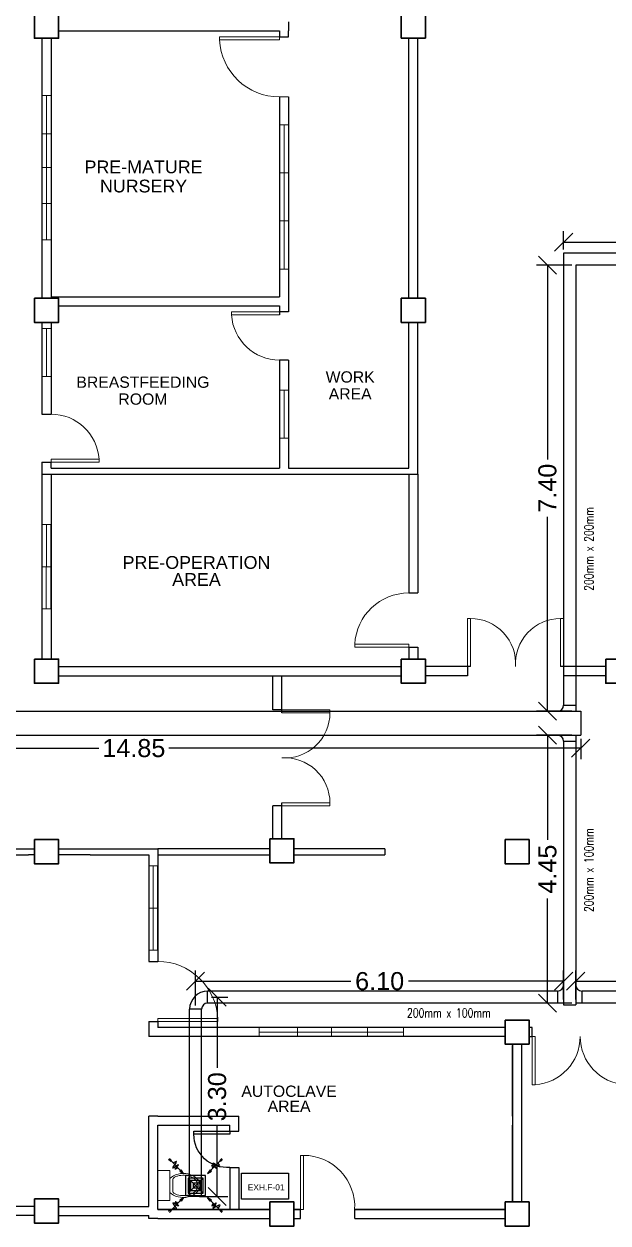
# Model space of a CAD drawing. Header units: millimetres. Extents: x 116 to 538, y 77 to 149.
# Drawn here: x 281.13 to 290.84, y 102.14 to 122.07 of the extents above; entities that cross this region are included whole.
import ezdxf

# ---------------------------------------------------------------- set-up
doc = ezdxf.new("R2010")
doc.units = ezdxf.units.MM
doc.header["$MEASUREMENT"] = 0
for name, color, linetype in [('AIR', 7, 'Continuous'), ('AIR-00', 8, 'Continuous'), ('AIR-03', 30, 'Continuous'), ('dimen', 7, 'Continuous'), ('ducting label', 7, 'Continuous'), ('exhaust', 7, 'Continuous'), ('label', 7, 'Continuous'), ('Legends', 7, 'Continuous')]:
    doc.layers.add(name, color=color, linetype=linetype)
doc.styles.add('Arch-Dim', font='simplex.shx', dxfattribs={"width": 0.75})
doc.styles.get("Standard").update_dxf_attribs({"font": 'arial.ttf'})
doc.styles.add('SWISSLT175', font='swissl.ttf', dxfattribs={"height": 0.175})
doc.dimstyles.new('Copy of dimension', dxfattribs={"dimtxt": 0.3, "dimasz": 0.3, "dimexe": 0.18, "dimexo": 0.0625, "dimgap": 0.09, "dimtad": 0, "dimzin": 0, "dimdsep": 46, "dimtxsty": 'Standard', "dimblk": 'OBLIQUE', "dimcen": 0.09, "dimclrd": 256, "dimclre": 256, "dimclrt": 256, "dimadec": 0, "dimazin": 0, "dimtfac": 1, "dimtofl": 0, "dimtmove": 0, "dimatfit": 3, "dimldrblk": 'OBLIQUE', "dimfxl": 1, "dimtolj": 1, "dimtzin": 0, "dimarcsym": 0})

# ---------------------------------------------------------------- blocks, each defined once
blk = doc.blocks.new('door-.60m')
at = {"ltscale": 0.03}
blk.add_lwpolyline([(0, 0), (0.05, 0), (0.05, 0.6), (0, 0.6)], close=True, dxfattribs=at)
blk.add_arc((0.05, 0.048), 0.552, 355.0209, 90, dxfattribs=at)
blk = doc.blocks.new('GRILL-C-IN')
at = {"layer": 'AIR-00', "color": 7, "ltscale": 3}
for p, q in [((-0.623, 0.601), (-0.674, 0.651)), ((-0.601, 0.623), (-0.651, 0.674)), ((-0.637, 0.637), (-0.3, 0.3)), ((0.637, 0.637), (0.3, 0.3)), ((0.601, 0.623), (0.651, 0.674)), ((0.623, 0.601), (0.674, 0.651)), ((-0.637, -0.637), (-0.3, -0.3)), ((0.637, -0.637), (0.3, -0.3)), ((-0.623, -0.601), (-0.674, -0.651)), ((-0.601, -0.623), (-0.651, -0.674)), ((0.601, -0.623), (0.651, -0.674)), ((0.623, -0.601), (0.674, -0.651))]:
    blk.add_line(p, q, dxfattribs=at)
at = {"layer": 'AIR-00', "color": 7}
for p, q in [((-0.188, 0.187), (0.187, -0.188)), ((0.187, 0.187), (-0.188, -0.188))]:
    blk.add_line(p, q, dxfattribs=at)
at = {"layer": 'AIR-00', "color": 7, "ltscale": 3}
for points in [[(-0.362, 0.393), (-0.393, 0.362), (-0.3, 0.3)], [(0.393, 0.362), (0.362, 0.393), (0.3, 0.3)], [(-0.362, -0.393), (-0.393, -0.362), (-0.3, -0.3)], [(0.393, -0.362), (0.362, -0.393), (0.3, -0.3)]]:
    blk.add_lwpolyline(points, close=True, dxfattribs=at)
at = {"layer": 'AIR-00', "color": 7}
for points in [[(-0.188, -0.188), (0.187, -0.188), (0.187, 0.187), (-0.188, 0.187)], [(-0.125, -0.125), (0.125, -0.125), (0.125, 0.125), (-0.125, 0.125)], [(-0.062, -0.062), (0.062, -0.062), (0.062, 0.062), (-0.062, 0.062)]]:
    blk.add_lwpolyline(points, close=True, dxfattribs=at)
at = {"layer": 'AIR-00', "color": 7, "ltscale": 3}
for points in [[(-0.441, 0.441), (-0.512, 0.404), (-0.432, 0.514), (-0.568, 0.43), (-0.477, 0.6), (-0.561, 0.561)], [(0.441, 0.441), (0.404, 0.512), (0.514, 0.432), (0.43, 0.568), (0.6, 0.477), (0.561, 0.561)], [(-0.441, -0.441), (-0.512, -0.404), (-0.432, -0.514), (-0.568, -0.43), (-0.477, -0.6), (-0.561, -0.561)], [(0.441, -0.441), (0.404, -0.512), (0.514, -0.432), (0.43, -0.568), (0.6, -0.477), (0.561, -0.561)]]:
    blk.add_spline(points, degree=3, dxfattribs=at)
for points in [[(-0.3, 0.3), (-0.362, 0.393), (-0.393, 0.362)], [(0.3, 0.3), (0.393, 0.362), (0.362, 0.393)], [(-0.3, -0.3), (-0.362, -0.393), (-0.393, -0.362)], [(0.3, -0.3), (0.393, -0.362), (0.362, -0.393)]]:
    blk.add_solid(points, dxfattribs=at)
at = {"layer": 'AIR-03', "color": 7}
blk.add_lwpolyline([(-0.25, -0.25), (0.25, -0.25), (0.25, 0.25), (-0.25, 0.25)], close=True, dxfattribs=at)
blk = doc.blocks.new('_Oblique')
at = {"color": 0, "linetype": 'ByBlock', "lineweight": -2}
blk.add_line((-0.5, -0.5), (0.5, 0.5), dxfattribs=at)
blk = doc.blocks.new('*D90')
at = {"layer": 'Defpoints', "color": 0, "transparency": 16777216}
for p in [(275.52, 110.147), (290.383, 110.247), (290.383, 110.031)]:
    blk.add_point(p, dxfattribs=at)
at = {"layer": 'dimen', "lineweight": -2, "transparency": 16777216}
for p, q in [((275.52, 110.085), (275.52, 109.851)), ((290.383, 110.185), (290.383, 109.851)), ((275.52, 110.031), (282.369, 110.031)), ((290.383, 110.031), (283.535, 110.031))]:
    blk.add_line(p, q, dxfattribs=at)
at = {"layer": 'dimen', "lineweight": -2, "transparency": 16777216, "xscale": 0.3, "yscale": 0.3, "zscale": 0.3, "rotation": 180}
blk.add_blockref('_Oblique', (275.52, 110.031), dxfattribs=at)
at = {"layer": 'dimen', "lineweight": -2, "transparency": 16777216, "xscale": 0.3, "yscale": 0.3, "zscale": 0.3}
blk.add_blockref('_Oblique', (290.383, 110.031), dxfattribs=at)
at = {"layer": 'dimen', "transparency": 16777216, "insert": (282.952, 110.031), "char_height": 0.3, "attachment_point": 5}
blk.add_mtext('\\A1;14.85', dxfattribs=at)
blk = doc.blocks.new('*D91')
at = {"layer": 'Defpoints', "color": 0, "transparency": 16777216}
for p in [(289.831, 110.247), (290.3, 110.247), (290.3, 105.792)]:
    blk.add_point(p, dxfattribs=at)
at = {"layer": 'dimen', "lineweight": -2, "transparency": 16777216}
for p, q in [((290.238, 110.247), (289.651, 110.247)), ((289.831, 110.247), (289.831, 108.506)), ((289.831, 105.792), (289.831, 107.533)), ((290.238, 105.792), (289.651, 105.792))]:
    blk.add_line(p, q, dxfattribs=at)
at = {"layer": 'dimen', "lineweight": -2, "transparency": 16777216, "xscale": 0.3, "yscale": 0.3, "zscale": 0.3}
for p, rotation in [((289.831, 110.247), 90), ((289.831, 105.792), 270)]:
    blk.add_blockref('_Oblique', p, dxfattribs=dict(at, rotation=rotation))
at = {"layer": 'dimen', "transparency": 16777216, "insert": (289.831, 108.02), "char_height": 0.3, "attachment_point": 5, "rotation": 90}
blk.add_mtext('\\A1;4.45', dxfattribs=at)
blk = doc.blocks.new('*D92')
at = {"layer": 'Defpoints', "color": 0, "transparency": 16777216}
for p in [(283.98, 106.156), (283.98, 105.692), (290.1, 105.792)]:
    blk.add_point(p, dxfattribs=at)
at = {"layer": 'dimen', "lineweight": -2, "transparency": 16777216}
for p, q in [((283.98, 105.754), (283.98, 106.336)), ((290.1, 105.854), (290.1, 106.336)), ((283.98, 106.156), (286.56, 106.156)), ((290.1, 106.156), (287.52, 106.156))]:
    blk.add_line(p, q, dxfattribs=at)
at = {"layer": 'dimen', "lineweight": -2, "transparency": 16777216, "xscale": 0.3, "yscale": 0.3, "zscale": 0.3, "rotation": 180}
blk.add_blockref('_Oblique', (283.98, 106.156), dxfattribs=at)
at = {"layer": 'dimen', "lineweight": -2, "transparency": 16777216, "xscale": 0.3, "yscale": 0.3, "zscale": 0.3}
blk.add_blockref('_Oblique', (290.1, 106.156), dxfattribs=at)
at = {"layer": 'dimen', "transparency": 16777216, "insert": (287.04, 106.156), "char_height": 0.3, "attachment_point": 5}
blk.add_mtext('\\A1;6.10', dxfattribs=at)
blk = doc.blocks.new('*D93')
at = {"layer": 'Defpoints', "color": 0, "transparency": 16777216}
for p in [(284.18, 105.892), (283.98, 102.578), (284.338, 102.578)]:
    blk.add_point(p, dxfattribs=at)
at = {"layer": 'dimen', "lineweight": -2, "transparency": 16777216}
for p, q in [((284.242, 105.892), (284.518, 105.892)), ((284.338, 105.892), (284.338, 104.714)), ((284.338, 102.578), (284.338, 103.756)), ((284.042, 102.578), (284.518, 102.578))]:
    blk.add_line(p, q, dxfattribs=at)
at = {"layer": 'dimen', "lineweight": -2, "transparency": 16777216, "xscale": 0.3, "yscale": 0.3, "zscale": 0.3}
for p, rotation in [((284.338, 105.892), 90), ((284.338, 102.578), 270)]:
    blk.add_blockref('_Oblique', p, dxfattribs=dict(at, rotation=rotation))
at = {"layer": 'dimen', "transparency": 16777216, "insert": (284.338, 104.235), "char_height": 0.3, "attachment_point": 5, "rotation": 90}
blk.add_mtext('\\A1;3.30', dxfattribs=at)
blk = doc.blocks.new('*D94')
at = {"layer": 'Defpoints', "color": 0, "transparency": 16777216}
for p in [(296.516, 106.156), (290.3, 105.792), (296.516, 105.817)]:
    blk.add_point(p, dxfattribs=at)
at = {"layer": 'dimen', "lineweight": -2, "transparency": 16777216}
for p, q in [((290.3, 105.854), (290.3, 106.336)), ((296.516, 105.879), (296.516, 106.336)), ((290.3, 106.156), (292.928, 106.156)), ((296.516, 106.156), (293.888, 106.156))]:
    blk.add_line(p, q, dxfattribs=at)
at = {"layer": 'dimen', "lineweight": -2, "transparency": 16777216, "xscale": 0.3, "yscale": 0.3, "zscale": 0.3, "rotation": 180}
blk.add_blockref('_Oblique', (290.3, 106.156), dxfattribs=at)
at = {"layer": 'dimen', "lineweight": -2, "transparency": 16777216, "xscale": 0.3, "yscale": 0.3, "zscale": 0.3}
blk.add_blockref('_Oblique', (296.516, 106.156), dxfattribs=at)
at = {"layer": 'dimen', "transparency": 16777216, "insert": (293.408, 106.156), "char_height": 0.3, "attachment_point": 5}
blk.add_mtext('\\A1;6.20', dxfattribs=at)
blk = doc.blocks.new('*D95')
at = {"layer": 'Defpoints', "color": 0, "transparency": 16777216}
for p in [(289.831, 118.061), (290.3, 118.061), (290.3, 110.647)]:
    blk.add_point(p, dxfattribs=at)
at = {"layer": 'dimen', "lineweight": -2, "transparency": 16777216}
for p, q in [((290.238, 118.061), (289.651, 118.061)), ((289.831, 118.061), (289.831, 114.832)), ((289.831, 110.647), (289.831, 113.876)), ((290.238, 110.647), (289.651, 110.647))]:
    blk.add_line(p, q, dxfattribs=at)
at = {"layer": 'dimen', "lineweight": -2, "transparency": 16777216, "xscale": 0.3, "yscale": 0.3, "zscale": 0.3}
for p, rotation in [((289.831, 118.061), 90), ((289.831, 110.647), 270)]:
    blk.add_blockref('_Oblique', p, dxfattribs=dict(at, rotation=rotation))
at = {"layer": 'dimen', "transparency": 16777216, "insert": (289.831, 114.354), "char_height": 0.3, "attachment_point": 5, "rotation": 90}
blk.add_mtext('\\A1;7.40', dxfattribs=at)
blk = doc.blocks.new('*D96')
at = {"layer": 'Defpoints', "color": 0, "transparency": 16777216}
for p in [(296.672, 118.448), (290.1, 118.261), (296.672, 118.061)]:
    blk.add_point(p, dxfattribs=at)
at = {"layer": 'dimen', "lineweight": -2, "transparency": 16777216}
for p, q in [((290.1, 118.323), (290.1, 118.628)), ((290.1, 118.448), (292.904, 118.448)), ((296.672, 118.448), (293.868, 118.448)), ((296.672, 118.123), (296.672, 118.628))]:
    blk.add_line(p, q, dxfattribs=at)
at = {"layer": 'dimen', "lineweight": -2, "transparency": 16777216, "xscale": 0.3, "yscale": 0.3, "zscale": 0.3, "rotation": 180}
blk.add_blockref('_Oblique', (290.1, 118.448), dxfattribs=at)
at = {"layer": 'dimen', "lineweight": -2, "transparency": 16777216, "xscale": 0.3, "yscale": 0.3, "zscale": 0.3}
blk.add_blockref('_Oblique', (296.672, 118.448), dxfattribs=at)
at = {"layer": 'dimen', "transparency": 16777216, "insert": (293.386, 118.448), "char_height": 0.3, "attachment_point": 5}
blk.add_mtext('\\A1;6.55', dxfattribs=at)

msp = doc.modelspace()

# ---------------------------------------------------------------- linework, layer by layer
at = {"color": 8, "lineweight": 25}
for p, q in [((285.525, 122.111), (285.525, 121.961)), ((281.425, 121.838), (281.425, 117.512)), ((281.575, 121.838), (281.575, 117.536)), ((281.7, 121.961), (285.375, 121.961)), ((285.375, 121.961), (285.375, 121.861)), ((285.375, 121.861), (285.525, 121.861)), ((285.525, 121.861), (285.525, 121.961)), ((287.525, 117.512), (287.525, 121.839)), ((287.675, 117.512), (287.675, 121.839)), ((285.375, 120.861), (285.375, 117.536)), ((285.525, 120.861), (285.525, 117.536)), ((281.575, 117.536), (285.375, 117.536)), ((285.525, 117.536), (285.525, 117.386)), ((281.7, 117.386), (285.375, 117.386)), ((285.375, 117.386), (285.375, 117.236)), ((285.525, 117.286), (285.375, 117.286)), ((285.525, 117.386), (285.525, 117.286)), ((281.425, 117.112), (281.425, 115.586)), ((281.575, 117.112), (281.575, 115.586)), ((287.525, 114.886), (287.525, 117.112)), ((287.675, 114.886), (287.675, 117.112)), ((285.375, 116.486), (285.375, 114.686)), ((285.525, 116.486), (285.375, 116.486)), ((285.525, 116.486), (285.525, 114.686)), ((281.425, 115.586), (281.575, 115.586)), ((287.525, 114.686), (287.525, 114.886)), ((287.675, 114.586), (287.675, 114.886)), ((281.425, 114.786), (281.425, 114.586)), ((281.425, 114.786), (281.575, 114.786)), ((281.575, 114.686), (281.575, 114.786)), ((281.575, 114.686), (285.375, 114.686)), ((285.525, 114.686), (287.525, 114.686)), ((281.425, 114.586), (287.675, 114.586)), ((281.425, 114.586), (281.425, 111.512)), ((281.575, 114.586), (281.575, 111.512)), ((287.525, 114.586), (287.525, 112.612)), ((287.675, 114.586), (287.675, 112.612)), ((287.525, 112.612), (287.675, 112.612)), ((287.525, 111.712), (287.525, 111.512)), ((287.525, 111.712), (287.675, 111.712)), ((287.675, 111.712), (287.675, 111.512)), ((281.7, 111.387), (287.4, 111.387)), ((288.55, 111.387), (287.8, 111.387)), ((288.5, 111.387), (288.5, 111.237)), ((290.8, 111.387), (290.05, 111.387)), ((290.1, 111.387), (290.1, 111.237)), ((281.7, 111.237), (287.4, 111.237)), ((285.263, 110.67), (285.263, 111.237)), ((285.413, 110.62), (285.413, 111.237)), ((288.5, 111.237), (287.8, 111.237)), ((290.8, 111.237), (290.1, 111.237)), ((285.413, 110.67), (285.263, 110.67)), ((285.263, 108.525), (285.263, 109.07)), ((285.413, 109.07), (285.263, 109.07)), ((285.413, 108.525), (285.413, 109.12)), ((280.9, 108.36), (281.3, 108.36)), ((281.7, 108.36), (283.2, 108.36)), ((283.2, 108.36), (283.35, 108.36)), ((283.35, 108.36), (283.35, 106.485)), ((285.213, 108.36), (283.35, 108.36)), ((287.125, 108.36), (285.613, 108.36)), ((287.125, 108.36), (287.125, 108.26)), ((277.95, 108.26), (281.2, 108.26)), ((281.3, 108.26), (281.2, 108.26)), ((282.225, 108.26), (281.7, 108.26)), ((282.225, 108.26), (283.2, 108.26)), ((283.2, 108.26), (283.2, 106.485)), ((283.35, 108.26), (285.213, 108.26)), ((285.613, 108.26), (287.125, 108.26)), ((283.2, 106.485), (283.35, 106.485)), ((283.2, 105.485), (283.2, 105.385)), ((283.2, 105.485), (283.35, 105.485)), ((283.35, 105.485), (283.35, 105.394)), ((283.2, 105.385), (283.2, 105.235)), ((283.35, 105.394), (283.35, 105.385)), ((289.125, 105.385), (283.35, 105.385)), ((289.575, 105.385), (289.525, 105.385)), ((289.575, 105.235), (289.575, 105.385)), ((283.35, 105.235), (283.2, 105.235)), ((289.125, 105.235), (283.35, 105.235)), ((289.25, 105.11), (289.25, 103.535)), ((289.25, 103.91), (289.25, 105.085)), ((289.4, 105.11), (289.4, 103.535)), ((289.4, 105.085), (289.4, 102.485)), ((289.525, 105.235), (289.575, 105.235)), ((283.2, 102.41), (283.2, 103.91)), ((283.35, 103.91), (283.2, 103.91)), ((283.35, 102.36), (283.35, 103.76)), ((289.25, 102.485), (289.25, 103.76)), ((289.25, 103.535), (289.25, 102.485)), ((289.4, 103.535), (289.4, 102.485)), ((281.3, 102.41), (277.95, 102.41)), ((281.7, 102.41), (283.2, 102.41)), ((283.35, 102.36), (285.213, 102.36)), ((285.213, 102.36), (283.35, 102.36)), ((285.613, 102.36), (285.725, 102.36)), ((285.725, 102.36), (285.613, 102.36)), ((285.725, 102.21), (285.725, 102.36)), ((286.625, 102.36), (287.9, 102.36)), ((286.625, 102.21), (286.625, 102.36)), ((289.125, 102.36), (286.625, 102.36)), ((287.9, 102.36), (289.125, 102.36)), ((281.3, 102.26), (277.95, 102.26)), ((281.7, 102.26), (283.2, 102.26)), ((283.2, 102.21), (283.2, 102.26)), ((283.35, 102.21), (283.2, 102.21)), ((283.35, 102.21), (285.213, 102.21)), ((285.613, 102.21), (285.725, 102.21)), ((286.625, 102.21), (289.125, 102.21))]:
    msp.add_line(p, q, dxfattribs=at)
at = {"color": 8, "lineweight": 13}
for p, q in [((285.375, 121.861), (284.375, 121.861)), ((284.375, 121.861), (284.375, 121.811)), ((285.375, 121.811), (285.375, 121.861)), ((284.375, 121.811), (285.375, 121.811)), ((285.375, 117.286), (284.575, 117.286)), ((284.575, 117.286), (284.575, 117.236)), ((284.575, 117.236), (285.375, 117.236)), ((282.375, 114.836), (281.575, 114.836)), ((281.575, 114.786), (281.575, 114.836)), ((281.575, 114.786), (282.375, 114.786)), ((282.375, 114.786), (282.375, 114.836)), ((286.625, 111.762), (287.525, 111.762)), ((287.525, 111.712), (286.625, 111.712)), ((286.627, 111.762), (286.627, 111.712)), ((287.525, 111.712), (287.525, 111.762)), ((283.35, 105.535), (283.35, 105.485)), ((284.35, 105.535), (283.35, 105.535)), ((283.35, 105.535), (283.35, 105.485)), ((283.35, 105.485), (284.35, 105.485)), ((284.35, 105.485), (284.35, 105.535)), ((289.575, 105.235), (289.625, 105.235)), ((289.625, 105.235), (289.575, 105.235)), ((289.575, 105.235), (289.575, 104.435)), ((289.625, 104.435), (289.625, 105.235)), ((289.575, 104.435), (289.625, 104.435))]:
    msp.add_line(p, q, dxfattribs=at)
at = {"color": 8, "lineweight": 9}
for p, q in [((281.425, 120.887), (281.575, 120.887)), ((281.425, 119.687), (281.425, 120.887)), ((281.5, 118.487), (281.5, 120.887)), ((281.575, 120.887), (281.575, 118.487)), ((285.525, 120.861), (285.375, 120.861)), ((281.425, 120.249), (281.575, 120.249)), ((285.375, 119.598), (285.375, 120.398)), ((285.375, 120.398), (285.525, 120.398)), ((285.45, 120.398), (285.45, 117.998)), ((281.425, 119.687), (281.425, 118.487)), ((281.425, 119.687), (281.575, 119.687)), ((285.525, 119.598), (285.375, 119.598)), ((285.525, 119.198), (285.525, 119.598)), ((281.425, 119.087), (281.575, 119.087)), ((285.525, 119.198), (285.525, 118.798)), ((285.525, 118.798), (285.375, 118.798)), ((285.375, 118.798), (285.375, 117.998)), ((281.575, 118.487), (281.425, 118.487)), ((285.375, 117.998), (285.525, 117.998)), ((281.575, 117.512), (281.575, 117.536)), ((281.575, 117.112), (281.575, 117.012)), ((281.575, 117.012), (281.425, 117.012)), ((281.425, 117.012), (281.425, 116.212)), ((281.5, 116.212), (281.5, 117.012)), ((281.425, 116.212), (281.575, 116.212)), ((285.525, 115.986), (285.375, 115.986)), ((285.375, 115.986), (285.375, 115.186)), ((285.45, 115.186), (285.45, 115.986)), ((285.375, 115.186), (285.525, 115.186)), ((281.575, 113.749), (281.427, 113.749)), ((281.427, 113.749), (281.427, 112.349)), ((281.501, 113.749), (281.497, 112.349)), ((281.575, 113.049), (281.575, 113.749)), ((281.575, 113.049), (281.427, 113.049)), ((281.427, 112.349), (281.573, 112.349)), ((283.35, 108.073), (283.202, 108.073)), ((283.202, 108.073), (283.202, 106.673)), ((283.276, 108.073), (283.272, 106.672)), ((283.35, 107.373), (283.35, 108.073)), ((283.35, 107.373), (283.202, 107.373)), ((283.202, 106.673), (283.348, 106.672)), ((285.038, 105.235), (285.038, 105.385)), ((285.038, 105.385), (287.438, 105.385)), ((287.438, 105.31), (285.038, 105.31)), ((285.675, 105.235), (285.675, 105.385)), ((286.238, 105.235), (286.238, 105.385)), ((286.838, 105.235), (286.838, 105.385)), ((287.438, 105.385), (287.438, 105.235)), ((286.238, 105.235), (285.038, 105.235)), ((286.238, 105.235), (287.438, 105.235)), ((289.4, 105.11), (289.4, 105.085)), ((289.25, 103.385), (289.25, 103.535)), ((283.35, 103.01), (283.55, 103.01)), ((283.35, 102.51), (283.35, 103.01)), ((283.55, 103.01), (283.55, 102.51)), ((283.6, 102.851), (283.6, 102.67)), ((283.55, 102.51), (283.35, 102.51))]:
    msp.add_line(p, q, dxfattribs=at)
at = {"color": 8, "lineweight": 25, "ltscale": 0.4}
for p, q in [((283.35, 103.91), (284.7, 103.91)), ((284.7, 103.66), (284.7, 103.91)), ((283.35, 103.76), (284.55, 103.76)), ((283.35, 103.76), (284.55, 103.76)), ((284.55, 103.66), (284.55, 103.76)), ((284.55, 103.66), (284.7, 103.66)), ((284.55, 103.06), (284.7, 103.06)), ((284.55, 103.06), (284.55, 102.36)), ((284.7, 103.06), (284.7, 102.36))]:
    msp.add_line(p, q, dxfattribs=at)
at = {"color": 8, "lineweight": 35}
for points in [[(281.3, 122.238), (281.7, 122.238), (281.7, 121.838), (281.3, 121.838)], [(287.4, 122.239), (287.8, 122.239), (287.8, 121.839), (287.4, 121.839)], [(281.3, 117.512), (281.7, 117.512), (281.7, 117.112), (281.3, 117.112)], [(287.4, 117.512), (287.8, 117.512), (287.8, 117.112), (287.4, 117.112)], [(281.3, 111.512), (281.7, 111.512), (281.7, 111.112), (281.3, 111.112)], [(287.4, 111.512), (287.8, 111.512), (287.8, 111.112), (287.4, 111.112)], [(290.8, 111.512), (291.2, 111.512), (291.2, 111.112), (290.8, 111.112)], [(281.3, 108.51), (281.7, 108.51), (281.7, 108.11), (281.3, 108.11)], [(285.213, 108.525), (285.613, 108.525), (285.613, 108.125), (285.213, 108.125)], [(289.125, 108.51), (289.525, 108.51), (289.525, 108.11), (289.125, 108.11)], [(289.125, 105.51), (289.525, 105.51), (289.525, 105.11), (289.125, 105.11)], [(281.3, 102.535), (281.7, 102.535), (281.7, 102.135), (281.3, 102.135)], [(285.213, 102.485), (285.613, 102.485), (285.613, 102.085), (285.213, 102.085)], [(289.125, 102.485), (289.525, 102.485), (289.525, 102.085), (289.125, 102.085)]]:
    msp.add_lwpolyline(points, close=True, dxfattribs=at)
at = {"color": 8, "lineweight": 9}
for points in [[(281.425, 118.487), (281.425, 120.887), (281.575, 120.887), (281.575, 118.487)], [(281.425, 120.887), (281.575, 120.887), (281.575, 118.487), (281.425, 118.487)], [(285.375, 120.398), (285.525, 120.398), (285.525, 117.998), (285.375, 117.998)], [(281.425, 117.012), (281.575, 117.012), (281.575, 116.212), (281.425, 116.212)], [(285.375, 115.986), (285.525, 115.986), (285.525, 115.186), (285.375, 115.186)], [(281.427, 113.749), (281.573, 113.749), (281.573, 112.349), (281.427, 112.349)], [(283.202, 108.073), (283.348, 108.073), (283.348, 106.672), (283.202, 106.672)], [(287.438, 105.235), (285.038, 105.235), (285.038, 105.385), (287.438, 105.385)], [(285.038, 105.385), (287.438, 105.385), (287.438, 105.235), (285.038, 105.235)]]:
    msp.add_lwpolyline(points, close=True, dxfattribs=at)
at = {"color": 8, "lineweight": 13, "ltscale": 0.03}
for points in [[(288.5, 111.387), (288.55, 111.387), (288.55, 112.187), (288.5, 112.187)], [(290.1, 111.387), (290.05, 111.387), (290.05, 112.187), (290.1, 112.187)], [(285.413, 110.67), (285.413, 110.62), (286.213, 110.62), (286.213, 110.67)], [(285.413, 109.07), (285.413, 109.12), (286.213, 109.12), (286.213, 109.07)], [(285.725, 102.36), (285.775, 102.36), (285.775, 103.26), (285.725, 103.26)]]:
    msp.add_lwpolyline(points, close=True, dxfattribs=at)
at = {"color": 8, "lineweight": 13}
for centre, radius, start, end in [((285.375, 121.861), 1, 182.866, 270), ((285.375, 117.286), 0.8, 183.5833, 270), ((281.575, 114.786), 0.8, 3.5833, 90), ((287.525, 111.712), 0.9, 90, 176.8153), ((283.35, 105.485), 1, 2.866, 90), ((289.575, 105.235), 0.8, 273.5833, 0), ((291.175, 105.235), 0.8, 180, 266.4167)]:
    msp.add_arc(centre, radius, start, end, dxfattribs=at)
at = {"color": 8, "lineweight": 13, "ltscale": 0.03}
for centre, radius, start, end in [((288.55, 111.436), 0.752, 356.3048, 90), ((290.05, 111.436), 0.752, 90, 183.6952), ((285.461, 110.62), 0.752, 266.3048, 0), ((285.461, 109.12), 0.752, 0, 93.6952), ((285.775, 102.409), 0.851, 356.7268, 90)]:
    msp.add_arc(centre, radius, start, end, dxfattribs=at)
at = {"color": 8, "lineweight": 9}
for centre, start, end in [((283.65, 102.851), 118.1501, 180), ((283.65, 102.67), 180, 241.9916)]:
    msp.add_arc(centre, 0.05, start, end, dxfattribs=at)
at = {"color": 8, "lineweight": 9, "extrusion": (0, 0, -1)}
msp.add_ellipse((283.775, 102.76), major_axis=(-0.275, 0), ratio=0.727273, start_param=0.612555, end_param=5.670631, dxfattribs=at)
at = {"color": 8, "lineweight": 9}
msp.add_open_spline([(283.627, 102.895), (283.643, 102.904), (283.661, 102.911), (283.752, 102.938), (283.84, 102.933), (283.971, 102.875), (284.013, 102.825), (284.026, 102.727), (284, 102.675), (283.889, 102.601), (283.805, 102.583), (283.691, 102.598), (283.656, 102.61), (283.627, 102.626)], degree=3, knots=[0.937253, 0.937253, 0.937253, 0.937253, 1.185372, 1.185372, 2.113864, 2.113864, 3.042356, 3.042356, 3.970847, 3.970847, 4.899339, 4.899339, 5.346062, 5.346062, 5.346062, 5.346062], dxfattribs=at)
at = {"layer": 'exhaust'}
for p, q in [((290.1, 118.261), (290.1, 110.747)), ((290.35, 118.261), (290.1, 118.261)), ((296.472, 118.261), (290.35, 118.261)), ((290.3, 118.061), (290.3, 110.647)), ((296.672, 118.061), (290.3, 118.061)), ((290.1, 110.747), (290.3, 110.747)), ((257.78, 110.647), (290.383, 110.647)), ((290.383, 110.647), (290.383, 110.247)), ((257.68, 110.247), (290.383, 110.247)), ((290.1, 110.147), (290.1, 105.762)), ((290.1, 110.147), (290.3, 110.147)), ((290.3, 110.247), (290.3, 105.762)), ((290, 105.992), (284.18, 105.992)), ((284.18, 105.792), (284.18, 105.992)), ((290, 105.992), (290, 105.792)), ((296.516, 105.992), (290.4, 105.992)), ((290.4, 105.992), (290.4, 105.792)), ((283.88, 102.578), (283.88, 105.692)), ((284.08, 105.692), (283.88, 105.692)), ((284.08, 102.578), (284.08, 105.692)), ((290.1, 105.792), (284.18, 105.792)), ((290.1, 105.762), (290.3, 105.762)), ((296.516, 105.792), (290.3, 105.792)), ((284.08, 102.578), (283.88, 102.578))]:
    msp.add_line(p, q, dxfattribs=at)
for centre, radius, start, end in [((290, 110.747), 0.1, 270, 0), ((290, 110.147), 0.1, 0, 90), ((290, 106.092), 0.1, 270, 0), ((290.4, 106.092), 0.1, 180, 270), ((284.18, 105.692), 0.3, 90, 180), ((284.18, 105.692), 0.1, 90, 180)]:
    msp.add_arc(centre, radius, start, end, dxfattribs=at)
at = {"layer": 'Legends'}
msp.add_lwpolyline([(284.744, 102.966), (285.523, 102.966), (285.523, 102.53), (284.744, 102.53)], close=True, dxfattribs=at)

# ---------------------------------------------------------------- block references
at = {"color": 8, "lineweight": 9, "ltscale": 0.4, "xscale": -1, "rotation": 90}
msp.add_blockref('door-.60m', (284.55, 103.66), dxfattribs=at)
at = {"layer": 'AIR', "xscale": 0.6658363358532475, "yscale": 0.6658363358532475, "zscale": 0.6658363358532475}
msp.add_blockref('GRILL-C-IN', (283.98, 102.759), dxfattribs=at)

# ---------------------------------------------------------------- texts
at = {"layer": 'ducting label', "color": 7, "linetype": 'Continuous', "lineweight": 25, "char_height": 0.15, "attachment_point": 1, "rotation": 90, "style": 'Arch-Dim'}
for s, width, heights, insert in [('\\A1;200mm x 200mm', 1.71039, [0.4], (290.444, 112.648)), ('\\A1;200mm x 100mm', 1.5323, [0], (290.444, 107.307))]:
    msp.add_mtext_dynamic_manual_height_columns(s, width=width, gutter_width=1.011, heights=heights, dxfattribs=dict(at, insert=insert))
at = {"layer": 'ducting label', "color": 7, "linetype": 'Continuous', "lineweight": 25, "insert": (287.495, 105.705), "char_height": 0.15, "attachment_point": 1, "style": 'Arch-Dim'}
msp.add_mtext_dynamic_manual_height_columns('\\A1;200mm x 100mm', width=1.71126, gutter_width=1.011, heights=[0], dxfattribs=at)
at = {"layer": 'label', "color": 8, "lineweight": 9, "ltscale": 0.4, "attachment_point": 5, "style": 'SWISSLT175'}
for s, insert, char_height, line_spacing_factor in [('PRE-MATURE\\PNURSERY', (283.114, 119.537), 0.2125, 0.9), ('WORK\\PAREA', (286.55, 116.064), 0.1875, 0.9), ('BREASTFEEDING\\PROOM', (283.103, 115.976), 0.1875, 0.9), ('PRE-OPERATION\\PAREA', (283.994, 112.978), 0.2125, 0.8), ('AUTOCLAVE\\PAREA', (285.534, 104.202), 0.1875, 0.8)]:
    msp.add_mtext(s, dxfattribs=dict(at, insert=insert, char_height=char_height, line_spacing_factor=line_spacing_factor))
at = {"layer": 'Legends', "linetype": 'Continuous', "lineweight": 25, "insert": (284.846, 102.779), "char_height": 0.1, "attachment_point": 1}
msp.add_mtext_dynamic_manual_height_columns('EXH.F-01', width=0.44811, gutter_width=1.011, heights=[0], dxfattribs=at)

# ---------------------------------------------------------------- dimensions: what is measured, and where the dimension line sits
at = {"layer": 'dimen'}
for base, p1, p2, text, picture, middle in [((296.672, 118.448), (290.1, 118.261), (296.672, 118.061), '6.55', '*D96', (293.386, 118.448)), ((283.98, 106.156), (290.1, 105.792), (283.98, 105.692), '6.10', '*D92', (287.04, 106.156)), ((296.516, 106.156), (290.3, 105.792), (296.516, 105.817), '6.20', '*D94', (293.408, 106.156))]:
    dim = msp.add_linear_dim(base=base, p1=p1, p2=p2, text=text, dimstyle='Copy of dimension', dxfattribs=at)
    dim.commit()
    dim.dimension.update_dxf_attribs({"geometry": picture, "text_midpoint": middle})
for base, p1, p2, text, picture, middle in [((289.831, 118.061), (290.3, 110.647), (290.3, 118.061), '7.40', '*D95', (289.831, 114.354)), ((289.831, 110.247), (290.3, 105.792), (290.3, 110.247), '4.45', '*D91', (289.831, 108.02)), ((284.338, 102.578), (284.18, 105.892), (283.98, 102.578), '3.30', '*D93', (284.338, 104.235))]:
    dim = msp.add_linear_dim(base=base, p1=p1, p2=p2, angle=90, text=text, dimstyle='Copy of dimension', dxfattribs=at)
    dim.commit()
    dim.dimension.update_dxf_attribs({"geometry": picture, "text_midpoint": middle})
at = {"layer": 'dimen', "color": 7}
dim = msp.add_linear_dim(base=(290.383, 110.031), p1=(275.52, 110.147), p2=(290.383, 110.247), text='14.85', dimstyle='Copy of dimension', dxfattribs=at)
dim.commit()
dim.dimension.update_dxf_attribs({"geometry": '*D90', "text_midpoint": (282.952, 110.031)})

doc.saveas('drawing.dxf')
